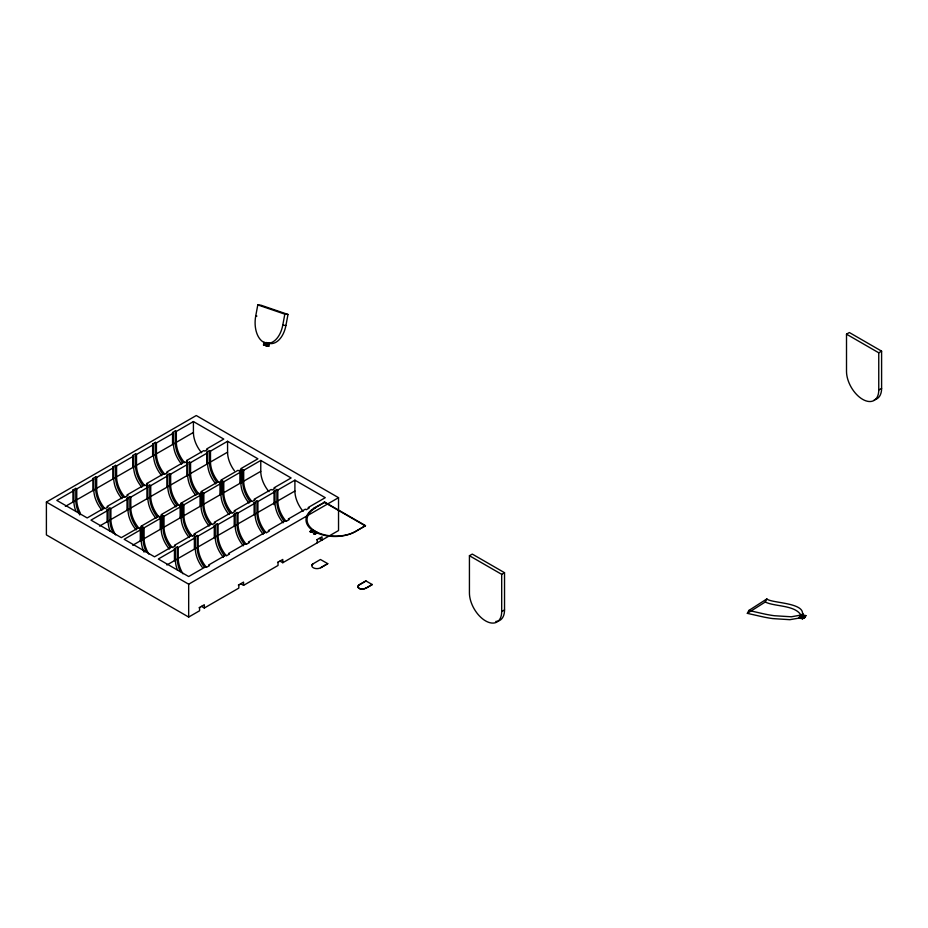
<?xml version="1.0" encoding="UTF-8"?>
<svg xmlns="http://www.w3.org/2000/svg" width="928" height="928" viewBox="0 0 928 928"><rect width="100%" height="100%" fill="white"/><g stroke="black" fill="none" stroke-linecap="round" stroke-linejoin="round"><path stroke-width="1.39" d="M257.798 304.906L284.826 314.151L282.762 325.206A22.806 14.048 -84.5 0 1 265.072 342.85A22.806 14.048 -84.5 0 1 255.734 315.961L257.798 304.906L260.954 305.208L287.993 314.453L285.917 325.508A22.806 14.048 -84.5 0 1 268.227 343.151M264.306 345.239L263.517 344.972L264.028 342.2A22.806 14.048 -84.5 0 0 267.218 343.29L269.317 343.488L268.795 346.26L265.895 345.784L266.058 344.914A1.346 0.824 -84.5 0 0 265.512 343.337A1.346 0.824 -84.5 0 0 264.468 344.369L264.306 345.239L266.406 345.448L266.58 344.566A1.346 0.824 -84.5 0 1 266.788 343.986M266.406 345.448L265.617 345.17L266.139 342.397M266.696 346.063L267.218 343.29M268.795 346.26L268.169 345.112A1.346 0.824 -84.5 0 0 268.204 344.729M801.641 616.517C796.653 604.627 774.834 606.97 765.264 601.994L747.353 613.35L761.668 616.586A84.819 48.964 0 0 0 772.85 618.605L789.879 619.684L800.052 617.909A5.266 3.039 0 0 0 801.676 616.517C808.578 602.272 771.168 603.455 766.853 598.931L748.861 610.462L747.353 613.35M804.077 616.552L799.878 616.041L798.904 617.99L802.5 618.814L804.077 616.552L802.952 616.296M803.254 617.642L804.321 617.886L805.91 615.612L802.488 614.823M804.321 617.886L805.91 615.612M800.771 617.63L802.291 614.777A7.041 4.072 0 0 1 799.866 616.018M802.5 618.814L803.474 616.865M765.264 601.994L766.853 598.931M314.174 508.138A28.942 16.716 0 0 0 314.511 531.605A28.942 16.716 0 0 0 355.157 531.732L365.4 525.747M313.977 508.022L324.823 502.176L365.551 525.654L355.552 531.431A28.582 16.507 0 0 1 315.439 531.338A28.582 16.507 0 0 1 315.126 508.15M314.928 508.045L324.823 502.176M312.504 531.64L311.077 532.278L309.871 531.582L312.237 530.201M309.871 531.582L313.003 529.958A28.977 16.727 0 0 0 317.759 532.707L314.673 534.342L313.478 533.658L314.256 533.194A1.682 0.974 0 0 0 314.406 531.953A1.682 0.974 0 0 0 312.307 531.64A1.856 1.067 0 0 0 311.808 531.848L311.077 532.278M313.478 533.658L314.882 533.008A1.67 0.963 0 0 0 315.033 531.767A1.67 0.963 0 0 0 312.956 531.454L312.307 531.628M311.936 565.14A4.942 2.854 0 0 1 313.258 563.725L320.427 559.491L327.758 563.667L320.659 567.704A5.104 2.946 0 0 1 314.58 568.296A5.104 2.946 0 0 1 311.912 565.129A4.907 2.83 0 0 1 313.281 563.656M320.67 567.785L327.758 563.667M199.59 607.48L199.59 610.763L188.674 617.062L46.4 534.911L46.4 502.06L196.26 415.535L338.534 497.675L338.534 530.538L282.785 562.728L279.943 561.08M72.952 502.06L72.952 490.007L75.806 488.372L76.757 488.917L93.821 479.057L93.821 489.949A21.46 12.389 60 0 0 101.976 510.191M92.881 490.564L92.881 478.512L95.723 476.864L96.674 477.421L113.75 467.561L113.75 478.454A21.46 12.389 60 0 0 121.893 498.696M112.798 479.057L112.798 467.016L115.64 465.369L116.592 465.914L133.667 456.054L133.667 466.946A21.46 12.389 60 0 0 141.822 487.188M132.716 467.561L132.716 455.509L135.558 453.873L136.509 454.418L153.584 444.558L153.584 455.451A21.46 12.389 60 0 0 161.739 475.693M152.633 456.054L152.633 444.013L155.475 442.366L156.426 442.911L173.501 433.063L173.501 443.944A21.46 12.389 60 0 0 181.656 464.197M172.55 444.558L172.55 432.518L175.392 430.87L176.343 431.416L193.418 421.556L223.776 439.083L206.7 448.943L207.652 449.488L204.798 451.136L203.847 450.579L186.783 460.439L186.783 463.165M75.957 511.432A21.46 12.389 60 0 1 73.904 501.445L73.904 490.564L56.828 500.412L87.186 517.94L104.261 508.08L105.212 508.625L108.054 506.99L107.103 506.444L124.178 496.584L125.129 497.13L127.971 495.482L127.02 494.937L144.095 485.089L145.046 485.634L147.888 483.987L146.937 483.442L146.937 486.168M65.366 506.375L75.806 500.412L75.806 488.372M80.458 513.416A21.46 12.389 60 0 1 76.757 499.809L95.723 488.917L95.723 476.864M104.829 508.544A21.46 12.389 60 0 1 96.674 488.302L115.64 477.421L115.64 465.369M124.746 497.048A21.46 12.389 60 0 1 116.592 476.806L135.558 465.914L135.558 453.873M144.664 485.553A21.46 12.389 60 0 1 136.509 465.311L155.475 454.418L155.475 442.366M164.581 474.046A21.46 12.389 60 0 1 156.426 453.804L175.392 442.911L175.392 430.87M184.498 462.55A21.46 12.389 60 0 1 176.343 442.308L193.418 432.448L193.418 421.556M146.937 483.442L164.012 473.582L164.964 474.127L167.806 472.491L166.866 471.946L183.93 462.086L184.881 462.631L187.723 460.984L186.783 460.439M107.103 521.768L107.103 509.727L109.945 508.08L110.896 508.625L127.971 498.777L127.971 509.658A21.46 12.389 60 0 0 136.126 529.911M127.02 510.272L127.02 498.232L129.874 496.584L130.813 497.13L147.888 487.27L147.888 498.162A21.46 12.389 60 0 0 156.043 518.404M146.937 498.777L146.937 486.724L149.791 485.089L150.73 485.634L167.806 475.774L167.806 486.666A21.46 12.389 60 0 0 175.96 506.908M166.866 487.27L166.866 475.229L169.708 473.582L170.659 474.127L187.723 464.278L187.723 475.159A21.46 12.389 60 0 0 195.878 495.401M186.783 475.774L186.783 463.722L189.625 462.086L190.576 462.631L207.652 452.771L207.652 463.664A21.46 12.389 60 0 0 215.795 483.906M206.7 464.278L206.7 452.226L209.542 450.579L210.494 451.136L227.569 441.276L257.914 458.803L240.839 468.652L241.79 469.197L241.79 481.249L240.909 481.76M110.107 531.141A21.46 12.389 60 0 1 108.054 521.165L108.054 510.272L90.979 520.132L121.336 537.648L138.4 527.8L139.351 528.345L142.204 526.698L142.204 538.75L140.604 539.678M99.516 526.095L109.945 520.132L109.945 508.08M115.594 534.899A21.46 12.389 60 0 1 110.896 519.518L129.874 508.625L129.874 496.584M138.968 528.264A21.46 12.389 60 0 1 130.813 508.022L149.791 497.13L149.791 485.089M158.885 516.768A21.46 12.389 60 0 1 150.73 496.515L169.708 485.634L169.708 473.582M178.814 505.261A21.46 12.389 60 0 1 170.659 485.019L189.625 474.127L189.625 462.086M198.731 493.766A21.46 12.389 60 0 1 190.576 473.524L209.542 462.631L209.542 450.579M218.648 482.258A21.46 12.389 60 0 1 210.494 462.016L227.569 452.168L227.569 441.276M141.253 528.879L141.253 526.153L158.328 516.293L159.268 516.85L162.122 515.202L162.122 527.255L161.054 527.87M181.088 505.876L181.088 503.15L198.163 493.302L199.114 493.847L201.956 492.2L201.956 504.252L200.889 504.867M180.438 516.676L182.039 515.748L182.039 503.707L179.185 505.342L178.246 504.797L161.17 514.657L162.122 515.202M220.446 493.568L221.873 492.745L221.873 480.704L219.031 482.34L218.08 481.794L201.005 491.654L201.956 492.2M241.79 469.197L238.948 470.844L237.997 470.299L220.922 480.159L221.873 480.704M143.144 527.255L143.144 539.296L140.302 540.943L140.302 528.89L143.144 527.255L144.095 527.8L161.17 517.94L161.17 528.832A21.46 12.389 60 0 0 169.325 549.074M163.061 515.748L163.061 527.8L160.219 529.436L160.219 517.395L163.061 515.748L164.012 516.293L181.088 506.444L181.088 517.325A21.46 12.389 60 0 0 189.242 537.567M182.99 504.252L182.99 516.293L180.136 517.94L180.136 505.888L182.99 504.252L183.93 504.797L201.005 494.937L201.005 505.83A21.46 12.389 60 0 0 209.16 526.072M202.907 492.745L202.907 504.797L200.054 506.444L200.054 494.392L202.907 492.745L203.847 493.302L220.922 483.442L220.922 494.334A21.46 12.389 60 0 0 229.077 514.576M222.824 481.249L222.824 493.302L219.982 494.937L219.982 482.896L222.824 481.249L223.776 481.794L240.839 471.946L240.839 482.827A21.46 12.389 60 0 0 248.994 503.069M242.742 469.754L242.742 481.794L239.9 483.442L239.9 471.389L242.742 469.754L243.693 470.299L260.768 460.439L291.114 477.966L274.038 487.826L274.99 488.372L272.148 490.007L271.196 489.462L254.121 499.322L255.072 499.867L252.23 501.514L251.279 500.969L234.204 510.818L235.155 511.363L232.302 513.01L231.362 512.465L214.287 522.325L215.238 522.87L212.384 524.506L211.445 523.96L194.37 533.82L194.37 536.546M144.072 552.137A21.46 12.389 60 0 1 141.253 540.328L141.253 529.436L124.178 539.296L154.535 556.823L171.599 546.963L172.55 547.508L175.392 545.873L174.452 545.316L191.516 535.468L192.467 536.013L195.321 534.366L194.37 533.82M132.716 545.258L141.253 540.328M148.793 554.074A21.46 12.389 60 0 1 144.095 538.692L161.17 528.832M172.167 547.427A21.46 12.389 60 0 1 164.012 527.185L181.088 517.325M192.084 535.932A21.46 12.389 60 0 1 183.93 515.69L201.005 505.83M212.002 524.424A21.46 12.389 60 0 1 203.847 504.182L220.922 494.334M231.93 512.929A21.46 12.389 60 0 1 223.776 492.687L240.839 482.827M251.848 501.433A21.46 12.389 60 0 1 243.693 481.191L260.768 471.331L260.768 460.439M174.452 560.651L174.452 548.61L177.294 546.963L178.246 547.508L195.321 537.648L195.321 548.541A21.46 12.389 60 0 0 202.246 567.263M194.37 549.156L194.37 537.103L197.212 535.468L198.163 536.013L215.238 526.153L215.238 537.045A21.46 12.389 60 0 0 223.393 557.287M214.287 537.66L214.287 525.608L217.129 523.96L218.08 524.506L235.155 514.657L235.155 525.55A21.46 12.389 60 0 0 243.31 545.792M234.204 526.153L234.204 514.112L237.046 512.465L237.997 513.01L255.072 503.15L255.072 514.042A21.46 12.389 60 0 0 263.227 534.284M254.121 514.657L254.121 502.605L256.963 500.969L257.914 501.514L274.99 491.654L274.99 502.547A21.46 12.389 60 0 0 283.144 522.789M274.096 504.716A22.806 13.166 60 0 1 274.038 503.15L274.038 491.109L276.892 489.462L277.832 490.007L294.907 480.159L325.264 497.675L308.189 507.535L309.14 508.08L306.286 509.727L305.347 509.182L288.272 519.03L289.223 519.587L286.369 521.223L285.418 520.678L268.354 530.538L269.294 531.083L266.452 532.73L265.501 532.173L248.437 542.033L249.377 542.578L246.535 544.226L245.584 543.68L228.508 553.54L229.46 554.086L226.618 555.721L225.666 555.176L208.591 565.036L209.542 565.581L206.7 567.228L205.749 566.683L188.674 576.532L158.328 559.016L175.392 549.156L175.392 560.048A21.46 12.389 60 0 0 177.445 570.024M166.866 564.978L177.294 559.016L177.294 546.963M182.932 573.782A21.46 12.389 60 0 1 178.246 558.401L197.212 547.508L197.212 535.468M206.318 567.147A21.46 12.389 60 0 1 198.163 546.905L217.129 536.013L217.129 523.96M226.235 555.64A21.46 12.389 60 0 1 218.08 535.398L237.046 524.517L237.046 512.465M246.152 544.144A21.46 12.389 60 0 1 237.997 523.902L256.963 513.01L256.963 500.969M266.069 532.649A21.46 12.389 60 0 1 257.914 512.407L276.892 501.514L276.892 489.462M285.986 521.142A21.46 12.389 60 0 1 277.832 500.9L294.907 491.04L294.907 480.159M46.4 502.06L188.674 584.199L338.534 497.675M199.114 607.747L204.322 604.731L204.322 608.026L201.48 606.378M238.345 585.104L243.554 582.088L243.554 585.371L240.712 583.735M277.576 562.449L282.785 559.433L282.785 562.728M316.796 539.806L322.016 536.79L322.016 540.073L319.174 538.426M204.322 608.026L238.821 588.108L238.821 584.826M243.554 585.371L278.04 565.465L278.04 562.171M366.038 580.998L359.438 584.802A4.524 2.61 0 0 0 358.591 587.969A4.222 2.436 0 0 0 359.356 588.48M881.6 388.391L878.758 390.027A22.806 13.166 60 0 1 862.634 399.342A22.806 13.166 60 0 1 846.51 371.409L846.51 334.173L849.352 332.526L881.6 351.144L881.6 388.391A22.806 13.166 60 0 1 874.304 399.759M504.53 609.94L501.688 611.587A22.806 13.166 60 0 1 485.553 620.89A22.806 13.166 60 0 1 469.429 592.969L469.429 555.721L472.282 554.086L504.53 572.704L504.53 609.94A22.806 13.166 60 0 1 495.807 621.447M846.51 334.173L878.758 352.791L881.6 351.144M469.429 555.721L501.688 574.339L504.53 572.704M372.163 584.489L365.644 588.236A4.617 2.668 0 0 1 359.31 588.503M365.794 588.364L372.337 584.605L365.876 580.893L359.298 584.686A4.501 2.598 0 0 0 358.463 587.853M314.673 534.342L315.3 534.145L314.105 533.461M317.759 532.707L317.156 532.892A29.22 16.866 0 0 1 312.353 530.132L313.003 529.958M284.826 314.151L287.993 314.453M255.734 315.961L256.917 316.077M282.762 325.206L285.917 325.508M264.468 344.369L266.58 344.566M266.058 344.914L268.169 345.112M263.517 344.972L265.617 345.17M265.895 345.784L268.006 345.993M748.861 610.462L763.152 613.71A83.485 48.198 0 0 0 774.312 615.728L791.34 616.784L801.525 614.962A5.394 3.109 0 0 0 803.149 613.559M804.228 615.682L805.295 615.925M804.936 617.584L801.479 616.784A6.972 4.025 0 0 1 798.88 617.978M802.036 618.268L803.103 618.512M310.544 531.408L311.727 532.092M324 502.083L365.238 525.851M172.55 432.518L173.501 433.063M206.7 452.226L207.652 452.771M239.9 471.389L240.839 471.946M274.038 491.109L274.99 491.654M152.633 444.013L153.584 444.558M186.783 463.722L187.723 464.278M219.982 482.896L220.922 483.442M254.121 502.605L255.072 503.15M132.716 455.509L133.667 456.054M166.866 475.229L167.806 475.774M200.054 494.392L201.005 494.937M234.204 514.112L235.155 514.657M181.088 503.15L182.039 503.707M112.798 467.016L113.75 467.561M146.937 486.724L147.888 487.27M180.136 505.888L181.088 506.444M214.287 525.608L215.238 526.153M92.881 478.512L93.821 479.057M127.02 498.232L127.971 498.777M160.219 517.395L161.17 517.94M194.37 537.103L195.321 537.648M141.253 526.153L142.204 526.698M72.952 490.007L73.904 490.564M107.103 509.727L108.054 510.272M140.302 528.89L141.253 529.436M174.452 548.61L175.392 549.156M878.758 352.791L878.758 390.027M501.688 574.339L501.688 611.587M317.272 539.528L317.272 542.81M277.832 490.007L277.832 500.9M257.914 501.514L257.914 512.407M243.693 470.299L243.693 481.191M237.997 513.01L237.997 523.902M223.776 481.794L223.776 492.687M218.08 524.506L218.08 535.398M210.494 451.136L210.494 462.016M203.847 493.302L203.847 504.182M198.163 536.013L198.163 546.905M190.576 462.631L190.576 473.524M188.674 584.199L188.674 617.062M183.93 504.797L183.93 515.69M178.246 547.508L178.246 558.401M176.343 431.416L176.343 442.308M170.659 474.127L170.659 485.019M164.012 516.293L164.012 527.185M156.426 442.911L156.426 453.804M150.73 485.634L150.73 496.515M144.095 527.8L144.095 538.692M136.509 454.418L136.509 465.311M130.813 497.13L130.813 508.022M116.592 465.914L116.592 476.806M110.896 508.625L110.896 519.518M96.674 477.421L96.674 488.302M76.757 488.917L76.757 499.809M79.785 514.959A22.806 13.166 60 0 1 75.806 500.412M103.17 508.904A22.806 13.166 60 0 1 95.723 488.917M123.088 497.408A22.806 13.166 60 0 1 115.64 477.421M143.005 485.901A22.806 13.166 60 0 1 135.558 465.914M162.922 474.405A22.806 13.166 60 0 1 155.475 454.418M182.839 462.91A22.806 13.166 60 0 1 175.392 442.911M201.62 452.748A21.46 12.389 60 0 1 193.418 432.448M112.984 532.742A22.806 13.166 60 0 1 109.945 520.132M137.309 528.624A22.806 13.166 60 0 1 129.874 508.625M157.226 517.116A22.806 13.166 60 0 1 149.791 497.13M177.155 505.621A22.806 13.166 60 0 1 169.708 485.634M197.072 494.125A22.806 13.166 60 0 1 189.625 474.127M216.99 482.618A22.806 13.166 60 0 1 209.542 462.631M234.436 470.798A21.46 12.389 60 0 1 227.569 452.168M250.189 501.793A22.806 13.166 60 0 1 242.742 481.794M268.969 491.631A21.46 12.389 60 0 1 260.768 471.331M210.343 524.784A22.806 13.166 60 0 1 202.907 504.797M230.272 513.288A22.806 13.166 60 0 1 222.824 493.302M190.426 536.291A22.806 13.166 60 0 1 182.99 516.293M170.508 547.787A22.806 13.166 60 0 1 163.061 527.8M146.183 551.916A22.806 13.166 60 0 1 143.144 539.296M180.322 571.625A22.806 13.166 60 0 1 177.294 559.016M204.659 567.495A22.806 13.166 60 0 1 197.212 547.508M224.576 556A22.806 13.166 60 0 1 217.129 536.013M244.493 544.504A22.806 13.166 60 0 1 237.046 524.517M264.41 532.997A22.806 13.166 60 0 1 256.963 513.01M284.328 521.501A22.806 13.166 60 0 1 276.892 501.514M303.12 511.351A21.46 12.389 60 0 1 294.907 491.04M269.317 343.488A22.806 14.048 -84.5 0 1 268.505 343.337M365.586 588.213A4.605 2.656 0 0 1 359.182 588.375A4.211 2.436 0 0 1 358.579 587.9M800.841 617.468A3.248 1.868 0 0 1 803.161 617.735M802.047 618.141A1.949 1.125 0 0 1 800.806 617.816M802.964 616.169A1.728 0.998 0 0 1 801.792 615.856M801.827 615.508A3.213 1.856 0 0 1 804.135 615.763"/></g></svg>
